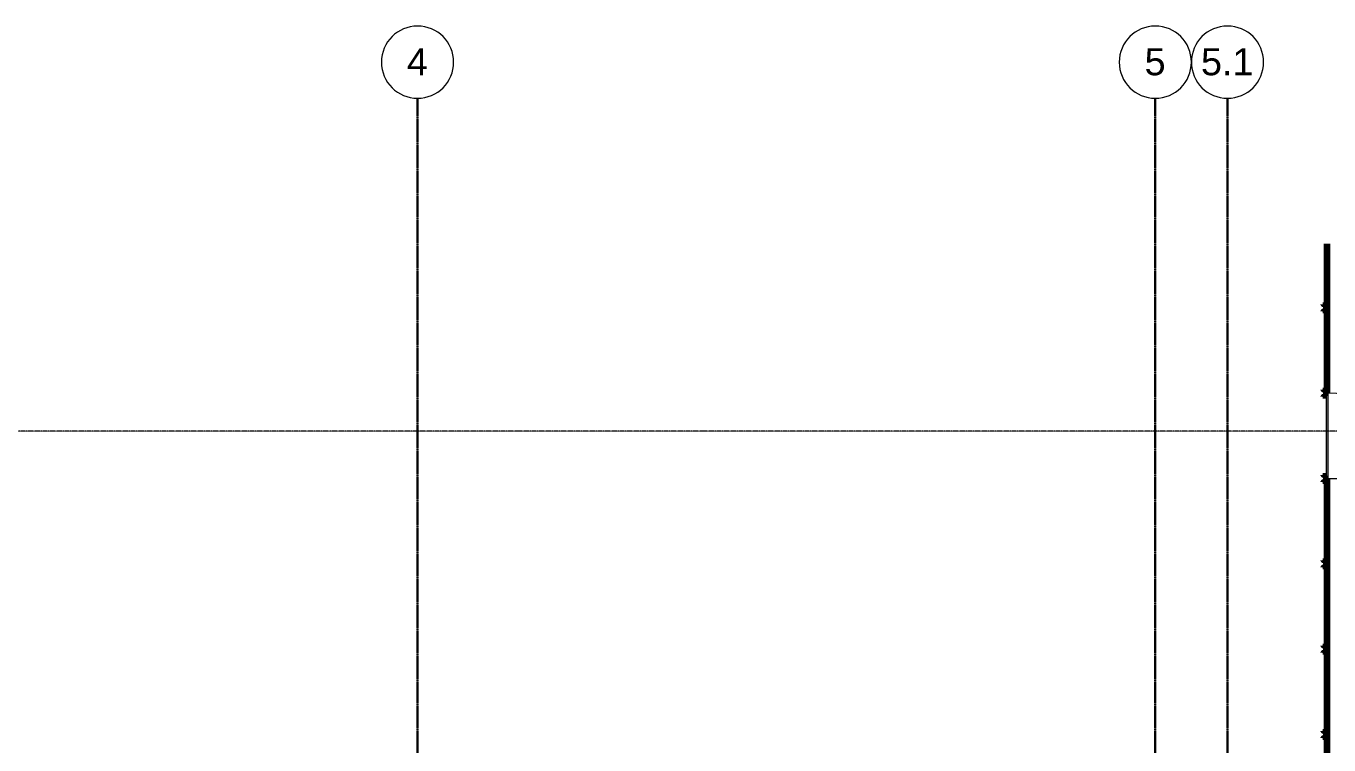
# Model space of a CAD drawing. Header units: inches. Extents: x -4110 to -1807, y 9775 to 11251.
# Drawn here: x -2674 to -2096, y 10931 to 11250 of the extents above; entities that cross this region are included whole.
import ezdxf

# ---------------------------------------------------------------- set-up
doc = ezdxf.new("R2010")
doc.units = ezdxf.units.IN
doc.header["$MEASUREMENT"] = 0
doc.linetypes.add('Aligning Line 1_8_', pattern=[0.25, 0.125, -0.125])
doc.linetypes.add('Grid Line 1_2_', pattern=[0.875, 0.5, -0.125, 0.125, -0.125])
for name, color, linetype, lineweight in [('0-1', 7, 'Continuous', 5), ('0-3', 10, 'Continuous', 18), ('0-5', 165, 'Continuous', 5), ('A-DOOR-2', 10, 'Continuous', 18), ('A-DOOR-6', 13, 'Continuous', 18), ('A-DOOR-OPNG-1', 7, 'Continuous', 9), ('A-GLAZ-CURT-1', 35, 'Continuous', 9), ('A-GLAZ-CURT-3', 250, 'Continuous', 60), ('A-GLAZ-CWMG-1', 7, 'Continuous', 9), ('A-GLAZ-CWMG-2', 250, 'Continuous', 60), ('G-ANNO-SYMB', 111, 'Aligning Line 1_8_', 9), ('S-GRID-1', 1, 'Grid Line 1_2_', 30), ('S-GRID-IDEN', 1, 'Continuous', 9), ('S-GRID-IDEN-1', 147, 'Continuous', 9)]:
    doc.layers.add(name, color=color, linetype=linetype, lineweight=lineweight)
doc.styles.add('Arial', font='arial.ttf', dxfattribs={"height": 12})

# ---------------------------------------------------------------- blocks, each defined once
blk = doc.blocks.new('Horizontal_Siding - Horizontal_Siding-2867907-ENLARGED RCP - 1ST FLOOR PLAN - WEST')
at = {"layer": 'A-GLAZ-CURT-1'}
blk.add_hatch(color=256, dxfattribs=at).paths.add_polyline_path([(-18.91, -2.25), (9.53, -2.25), (9.53, -1.5), (-18.91, -1.5)], flags=0)
at = {"layer": 'A-GLAZ-CURT-3'}
for p, q in [((-18.91, -1.5), (9.53, -1.5)), ((-18.91, -2.25), (-18.91, -1.5)), ((9.53, -2.25), (-18.91, -2.25))]:
    blk.add_line(p, q, dxfattribs=at)
blk = doc.blocks.new('Rectangular Mullion - RAILING POST-V20-ENLARGED RCP - 1ST FLOOR PLAN - WEST')
at = {"layer": 'A-GLAZ-CWMG-1'}
blk.add_hatch(color=256, dxfattribs=at).paths.add_polyline_path([(-1.5, 0.21), (-1.5, 1.5), (1.5, 1.5), (1.5, 0), (1.35, 0.06), (1.29, 0.21), (1.22, 1.18), (-1.22, 1.18), (-1.29, 0.21), (-1.35, 0.06), (-1.5, 0)], flags=0)
at = {"layer": 'A-GLAZ-CWMG-2'}
for p, q in [((-1.5, 1.5), (-1.5, 0)), ((1.5, 1.5), (-1.5, 1.5)), ((-1.29, 0.21), (-1.22, 1.18)), ((-1.22, 1.18), (1.22, 1.18)), ((1.22, 1.18), (1.29, 0.21)), ((1.5, 0), (1.5, 1.5))]:
    blk.add_line(p, q, dxfattribs=at)
for centre, start, end in [((-1.5, 0.21), 270, 0.52804), ((1.5, 0.21), 179.47196, 270)]:
    blk.add_arc(centre, 0.21, start, end, dxfattribs=at)
blk = doc.blocks.new('Horizontal_Siding - Horizontal_Siding-V21-ENLARGED RCP - 1ST FLOOR PLAN - WEST')
at = {"layer": 'A-GLAZ-CURT-1'}
blk.add_hatch(color=256, dxfattribs=at).paths.add_polyline_path([(-18.91, -2.25), (18.91, -2.25), (18.91, -1.5), (-18.91, -1.5)], flags=0)
at = {"layer": 'A-GLAZ-CURT-3'}
for p, q in [((-18.91, -1.5), (18.91, -1.5)), ((18.91, -2.25), (-18.91, -2.25)), ((18.91, -1.5), (18.91, -2.25))]:
    blk.add_line(p, q, dxfattribs=at)
blk = doc.blocks.new('COURTYARD GATE - COURTYARD GATE-2914216-ENLARGED RCP - 1ST FLOOR PLAN - WEST')
at = {"layer": 'A-DOOR-6'}
blk.add_hatch(color=256, dxfattribs=at).paths.add_polyline_path([(-18.91, -2.25), (18.91, -2.25), (18.91, -1.5), (-18.91, -1.5)], flags=0)
at = {"layer": 'A-DOOR-2'}
for p, q in [((18.91, -1.5), (-18.91, -1.5)), ((-18.91, -1.5), (-18.91, -2.25)), ((18.91, -2.25), (-18.91, -2.25)), ((18.91, -1.5), (18.91, -2.25))]:
    blk.add_line(p, q, dxfattribs=at)
at = {"layer": 'A-DOOR-OPNG-1'}
blk.add_line((-18.91, -2.25), (-18.91, -40.07), dxfattribs=at)
blk.add_arc((-18.91, -2.25), 37.82, 270, 0, dxfattribs=at)
blk = doc.blocks.new('Horizontal_Siding - Horizontal_Siding-V22-ENLARGED RCP - 1ST FLOOR PLAN - WEST')
at = {"layer": 'A-GLAZ-CURT-1'}
blk.add_hatch(color=256, dxfattribs=at).paths.add_polyline_path([(-18.91, -1.5), (-18.91, -2.25), (18.91, -2.25), (18.91, -1.5)], flags=0)
at = {"layer": 'A-GLAZ-CURT-3'}
for p, q in [((-18.91, -1.5), (18.91, -1.5)), ((-18.91, -2.25), (-18.91, -1.5)), ((18.91, -2.25), (-18.91, -2.25))]:
    blk.add_line(p, q, dxfattribs=at)
blk = doc.blocks.new('Horizontal_Siding - Horizontal_Siding-V23-ENLARGED RCP - 1ST FLOOR PLAN - WEST')
at = {"layer": 'A-GLAZ-CURT-1'}
blk.add_hatch(color=256, dxfattribs=at).paths.add_polyline_path([(-18.91, -2.25), (18.91, -2.25), (18.91, -1.5), (-18.91, -1.5)], flags=0)
at = {"layer": 'A-GLAZ-CURT-3'}
for p, q in [((-18.91, -1.5), (18.91, -1.5)), ((-18.91, -2.25), (-18.91, -1.5)), ((18.91, -2.25), (-18.91, -2.25)), ((18.91, -1.5), (18.91, -2.25))]:
    blk.add_line(p, q, dxfattribs=at)
blk = doc.blocks.new('Rectangular Mullion - RAILING POST-V24-ENLARGED RCP - 1ST FLOOR PLAN - WEST')
at = {"layer": 'A-GLAZ-CWMG-1'}
blk.add_hatch(color=256, dxfattribs=at).paths.add_polyline_path([(-1.5, 0.21), (-1.5, 1.5), (1.5, 1.5), (1.5, 0), (1.35, 0.06), (1.29, 0.21), (1.22, 1.18), (-1.22, 1.18), (-1.29, 0.21), (-1.35, 0.06), (-1.5, 0)], flags=0)
at = {"layer": 'A-GLAZ-CWMG-2'}
for p, q in [((-1.5, 1.5), (-1.5, 0)), ((-1.29, 0.21), (-1.22, 1.18)), ((-1.22, 1.18), (1.22, 1.18)), ((1.5, 1.5), (0, 1.5)), ((1.22, 1.18), (1.29, 0.21)), ((1.5, 0), (1.5, 1.5))]:
    blk.add_line(p, q, dxfattribs=at)
for centre, start, end in [((-1.5, 0.21), 270, 0.52804), ((1.5, 0.21), 179.47196, 270)]:
    blk.add_arc(centre, 0.21, start, end, dxfattribs=at)
blk = doc.blocks.new('Rectangular Mullion - RAILING POST-V25-ENLARGED RCP - 1ST FLOOR PLAN - WEST')
at = {"layer": 'A-GLAZ-CWMG-1'}
blk.add_hatch(color=256, dxfattribs=at).paths.add_polyline_path([(-1.5, 0.21), (-1.5, 1.5), (1.5, 1.5), (1.5, 0), (1.35, 0.06), (1.29, 0.21), (1.22, 1.18), (-1.22, 1.18), (-1.29, 0.21), (-1.35, 0.06), (-1.5, 0)], flags=0)
at = {"layer": 'A-GLAZ-CWMG-2'}
for p, q in [((-1.5, 1.5), (-1.5, 0)), ((0, 1.5), (-1.5, 1.5)), ((-1.29, 0.21), (-1.22, 1.18)), ((-1.22, 1.18), (1.22, 1.18)), ((1.22, 1.18), (1.29, 0.21)), ((1.5, 0), (1.5, 1.5))]:
    blk.add_line(p, q, dxfattribs=at)
for centre, start, end in [((-1.5, 0.21), 270, 0.52804), ((1.5, 0.21), 179.47196, 270)]:
    blk.add_arc(centre, 0.21, start, end, dxfattribs=at)
blk = doc.blocks.new('CTR - 1st Phase - Shell_rvt-1-ENLARGED RCP - 1ST FLOOR PLAN - WEST')
at = {"layer": '0-3', "rotation": 89.99999999999952}
for name, p in [('Horizontal_Siding - Horizontal_Siding-2867907-ENLARGED RCP - 1ST FLOOR PLAN - WEST', (-2099.07, 11143.93)), ('Horizontal_Siding - Horizontal_Siding-V21-ENLARGED RCP - 1ST FLOOR PLAN - WEST', (-2099.07, 11106.11)), ('COURTYARD GATE - COURTYARD GATE-2914216-ENLARGED RCP - 1ST FLOOR PLAN - WEST', (-2099.07, 11068.3)), ('Horizontal_Siding - Horizontal_Siding-V22-ENLARGED RCP - 1ST FLOOR PLAN - WEST', (-2099.07, 11030.48)), ('Horizontal_Siding - Horizontal_Siding-V23-ENLARGED RCP - 1ST FLOOR PLAN - WEST', (-2099.07, 10992.66)), ('Horizontal_Siding - Horizontal_Siding-V23-ENLARGED RCP - 1ST FLOOR PLAN - WEST', (-2099.07, 10954.85)), ('Horizontal_Siding - Horizontal_Siding-V23-ENLARGED RCP - 1ST FLOOR PLAN - WEST', (-2099.07, 10917.03))]:
    blk.add_blockref(name, p, dxfattribs=at)
at = {"layer": '0-3', "extrusion": (0, 0, -1), "rotation": 90.0000000000005}
for name, p in [('Rectangular Mullion - RAILING POST-V20-ENLARGED RCP - 1ST FLOOR PLAN - WEST', (2099.07, 11125.02)), ('Rectangular Mullion - RAILING POST-V24-ENLARGED RCP - 1ST FLOOR PLAN - WEST', (2099.07, 11087.21)), ('Rectangular Mullion - RAILING POST-V25-ENLARGED RCP - 1ST FLOOR PLAN - WEST', (2099.07, 11049.39)), ('Rectangular Mullion - RAILING POST-V20-ENLARGED RCP - 1ST FLOOR PLAN - WEST', (2099.07, 11011.57)), ('Rectangular Mullion - RAILING POST-V20-ENLARGED RCP - 1ST FLOOR PLAN - WEST', (2099.07, 10973.76)), ('Rectangular Mullion - RAILING POST-V20-ENLARGED RCP - 1ST FLOOR PLAN - WEST', (2099.07, 10935.94))]:
    blk.add_blockref(name, p, dxfattribs=at)
blk = doc.blocks.new('Grid - Grid Head - Circle-1738874-ENLARGED RCP - 1ST FLOOR PLAN - WEST')
at = {"layer": 'S-GRID-IDEN-1'}
for start, end in [(360, 180), (180, 360)]:
    blk.add_arc((0, 0), 0.25, start, end, dxfattribs=at)
blk = doc.blocks.new('CTR - 1st Phase - Structure_rvt-1-ENLARGED RCP - 1ST FLOOR PLAN - WEST')
at = {"layer": 'S-GRID-1'}
for p, q in [((-2500.32, 9774.88), (-2500.32, 11217.93)), ((-2173.32, 9774.88), (-2173.32, 11217.93)), ((-2141.32, 9774.88), (-2141.32, 11217.93))]:
    blk.add_line(p, q, dxfattribs=at)
at = {"layer": '0-5', "xscale": 63.99999999999997, "yscale": 63.99999999999997, "zscale": 63.99999999999997}
for p in [(-2500.32, 11233.93), (-2173.32, 11233.93), (-2141.32, 11233.93)]:
    blk.add_blockref('Grid - Grid Head - Circle-1738874-ENLARGED RCP - 1ST FLOOR PLAN - WEST', p, dxfattribs=at)
at = {"layer": 'S-GRID-IDEN', "char_height": 12, "attachment_point": 1, "style": 'Arial'}
for s, insert, width in [('4', (-2505.08, 11240.12), 11.312), ('5', (-2178.08, 11240.12), 11.312), ('5.1', (-2153.08, 11240.12), 28.28)]:
    blk.add_mtext(s, dxfattribs=dict(at, insert=insert, width=width))

msp = doc.modelspace()

# ---------------------------------------------------------------- linework, layer by layer
at = {"layer": 'G-ANNO-SYMB'}
msp.add_line((-1871.64, 11070.38), (-4027.08, 11070.38), dxfattribs=at)

# ---------------------------------------------------------------- block references
at = {"layer": '0-1'}
for name in ['CTR - 1st Phase - Structure_rvt-1-ENLARGED RCP - 1ST FLOOR PLAN - WEST', 'CTR - 1st Phase - Shell_rvt-1-ENLARGED RCP - 1ST FLOOR PLAN - WEST']:
    msp.add_blockref(name, (0, 0), dxfattribs=at)

doc.saveas('drawing.dxf')
